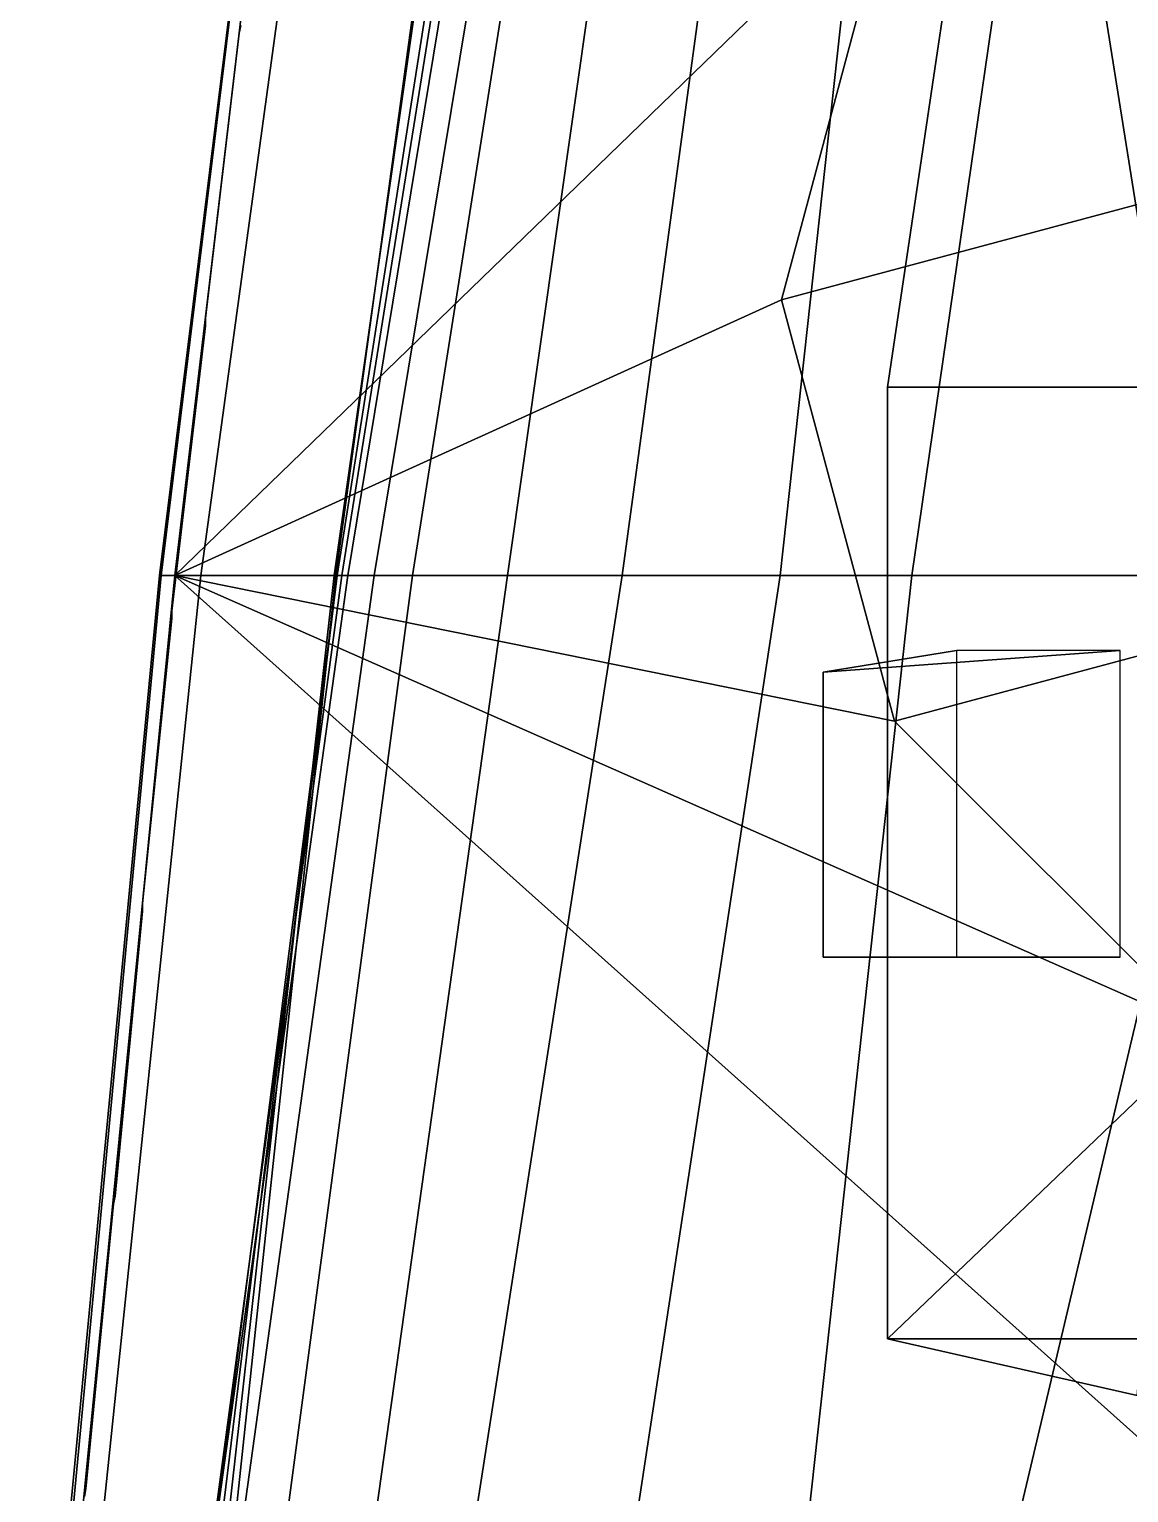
# Model space of a CAD drawing. Header units: millimetres. Extents: x -12 to 12, y -117 to 93.
# Drawn here: x -10.41 to -3.23, y 41.05 to 50.61 of the extents above; entities that cross this region are included whole.
import ezdxf

# ---------------------------------------------------------------- set-up
doc = ezdxf.new("R2010")
doc.units = ezdxf.units.MM
doc.header["$MEASUREMENT"] = 0
for name, color, linetype in [('railings', 6, 'Continuous'), ('supersctucture', 3, 'Continuous'), ('turret', 2, 'Continuous')]:
    doc.layers.add(name, color=color, linetype=linetype)

msp = doc.modelspace()

# ---------------------------------------------------------------- linework, layer by layer
for points in [[(-8.38, 56.16, 6.24), (-8.43, 56.16, 6.12), (-9.56, 47.04, 5.92), (-9.46, 47.04, 6.12)], [(-8.43, 56.16, 6.12), (-8.43, 56.16, 5.74), (-9.55, 47.04, 5.74), (-9.56, 47.04, 5.92)], [(-8.43, 56.16, 5.74), (-8.04, 56.16, 4.57), (-9.29, 47.04, 4.57), (-9.55, 47.04, 5.74)], [(-8.04, 56.16, 4.57), (-7.16, 56.16, 1.11), (-8.41, 47.04, 1.11), (-9.29, 47.04, 4.57)], [(-7.12, 56.16, 0.7), (-6.97, 56.16, -0.06), (-8.4, 47.04, -0.06), (-8.42, 47.04, 0.7)], [(-7.16, 56.16, 1.11), (-7.12, 56.16, 0.7), (-8.42, 47.04, 0.7), (-8.41, 47.04, 1.11)], [(-6.97, 56.16, -0.06), (-6.91, 56.16, -0.58), (-8.37, 47.04, -0.58), (-8.4, 47.04, -0.06)], [(-6.91, 56.16, -0.58), (-6.83, 56.16, -1.35), (-8.33, 47.04, -1.35), (-8.37, 47.04, -0.58)], [(-6.83, 56.16, -1.35), (-6.65, 56.16, -2.68), (-8.16, 47.04, -2.68), (-8.33, 47.04, -1.35)], [(-6.65, 56.16, -2.68), (-6.47, 56.16, -3.56), (-7.91, 47.04, -3.56), (-8.16, 47.04, -2.68)], [(-6.47, 56.16, -3.56), (-5.99, 56.16, -4.7), (-7.29, 47.04, -4.7), (-7.91, 47.04, -3.56)], [(-5.99, 56.16, -4.7), (-5.3, 56.16, -5.53), (-6.54, 47.04, -5.53), (-7.29, 47.04, -4.7)], [(-5.3, 56.16, -5.53), (-4.51, 56.16, -6.24), (-5.51, 47.04, -6.24), (-6.54, 47.04, -5.53)], [(-4.51, 56.16, -6.24), (-3.33, 56.16, -6.85), (-4.65, 47.04, -6.62), (-5.51, 47.04, -6.24)], [(-3.33, 56.16, -6.85), (-2.47, 56.16, -7.02), (-2.5, 47.04, -7.02), (-4.65, 47.04, -6.62)], [(2.75, 53.6031, 7.96), (-4.7631, 51.59, 7.96), (-5.5, 48.84, 7.96), (4.7631, 51.59, 7.96)], [(-4.7631, 51.59, 6.18), (-5.5, 48.84, 6.15), (-5.5, 48.84, 7.96), (-4.7631, 51.59, 7.96)], [(4.7631, 51.59, 7.96), (-5.5, 48.84, 7.96), (-4.7631, 46.09, 7.96), (5.5, 48.84, 7.96)], [(-5.5, 48.84, 6.15), (-4.7631, 46.09, 6.11), (-4.7631, 46.09, 7.96), (-5.5, 48.84, 7.96)], [(5.5, 48.84, 7.96), (-4.7631, 46.09, 7.96), (-2.75, 44.0769, 7.96), (4.7631, 46.09, 7.96)], [(-9.46, 47.04, 6.12), (-9.56, 47.04, 5.92), (-10.41, 38.12, 5.7), (-10.34, 38.12, 6.03)], [(-9.56, 47.04, 5.92), (-9.55, 47.04, 5.74), (-10.39, 38.12, 5.5), (-10.41, 38.12, 5.7)], [(-9.55, 47.04, 5.74), (-9.29, 47.04, 4.57), (-10.22, 38.12, 4.57), (-10.39, 38.12, 5.5)], [(-9.29, 47.04, 4.57), (-8.41, 47.04, 1.11), (-9.36, 38.12, 1.11), (-10.22, 38.12, 4.57)], [(-8.33, 47.04, -1.35), (-8.16, 47.04, -2.68), (-9.4, 38.12, -2.68), (-9.57, 38.12, -1.51)], [(-8.4, 47.04, -0.06), (-8.37, 47.04, -0.58), (-9.57, 38.12, -0.89), (-9.54, 38.12, -0.06)], [(-8.37, 47.04, -0.58), (-8.33, 47.04, -1.35), (-9.57, 38.12, -1.51), (-9.57, 38.12, -0.89)], [(-8.4, 47.04, -0.06), (-8.4, 47.04, -0.06), (-9.54, 38.12, -0.06), (-9.49, 38.12, 0.39)], [(-8.42, 47.04, 0.7), (-8.4, 47.04, -0.06), (-9.49, 38.12, 0.39), (-9.42, 38.12, 0.7)], [(-8.41, 47.04, 1.11), (-8.42, 47.04, 0.7), (-9.42, 38.12, 0.7), (-9.36, 38.12, 1.11)], [(-8.16, 47.04, -2.68), (-7.91, 47.04, -3.56), (-9.1, 38.12, -3.61), (-9.4, 38.12, -2.68)], [(-7.91, 47.04, -3.56), (-7.29, 47.04, -4.7), (-8.54, 38.12, -4.7), (-9.1, 38.12, -3.61)], [(-7.29, 47.04, -4.7), (-6.54, 47.04, -5.53), (-7.93, 38.12, -5.44), (-8.54, 38.12, -4.7)], [(-6.54, 47.04, -5.53), (-5.51, 47.04, -6.24), (-6.87, 38.12, -6.24), (-7.93, 38.12, -5.44)], [(-5.51, 47.04, -6.24), (-4.65, 47.04, -6.62), (-5.63, 38.12, -6.77), (-6.87, 38.12, -6.24)], [(-4.65, 47.04, -6.62), (-2.5, 47.04, -7.02), (-4.61, 38.12, -7.02), (-5.63, 38.12, -6.77)], [(0, 38.12, -7.11), (-4.61, 38.12, -7.02), (-2.5, 47.04, -7.02), (0, 47.04, -7.11)], [(-4.7631, 46.09, 6.11), (-2.75, 44.0769, 6.09), (-2.75, 44.0769, 7.96), (-4.7631, 46.09, 7.96)]]:
    msp.add_3dface(points)
at = {"layer": 'railings'}
for points in [[(-9.04, 50.58, 6.16), (-9.03, 50.63, 6.16), (-9.03, 50.63, 7.34), (-9.04, 50.58, 7.34)], [(-9.04, 50.58, 7.34), (-9.03, 50.63, 7.34), (-9.03, 50.63, 6.16), (-9.04, 50.58, 6.16)], [(-9.26, 48.72, 7.27), (-9.26, 48.72, 7.32), (-9.04, 50.58, 7.34), (-9.04, 50.58, 7.29)], [(-9.04, 50.58, 7.29), (-9.04, 50.58, 7.34), (-9.26, 48.72, 7.32), (-9.26, 48.72, 7.27)], [(-9.04, 50.58, 6.77), (-9.04, 50.58, 6.82), (-9.26, 48.72, 6.8), (-9.26, 48.72, 6.75)], [(-9.26, 48.72, 6.75), (-9.26, 48.72, 6.8), (-9.04, 50.58, 6.82), (-9.04, 50.58, 6.77)], [(-9.26, 48.67, 6.14), (-9.26, 48.72, 6.14), (-9.26, 48.72, 7.32), (-9.26, 48.67, 7.32)], [(-9.26, 48.67, 7.32), (-9.26, 48.72, 7.32), (-9.26, 48.72, 6.14), (-9.26, 48.67, 6.14)], [(-9.26, 48.67, 7.27), (-9.26, 48.67, 7.32), (-9.48, 46.81, 7.29), (-9.48, 46.81, 7.24)], [(-9.48, 46.81, 7.24), (-9.48, 46.81, 7.29), (-9.26, 48.67, 7.32), (-9.26, 48.67, 7.27)], [(-9.48, 46.81, 6.72), (-9.48, 46.81, 6.77), (-9.26, 48.67, 6.8), (-9.26, 48.67, 6.75)], [(-9.26, 48.67, 6.75), (-9.26, 48.67, 6.8), (-9.48, 46.81, 6.77), (-9.48, 46.81, 6.72)], [(-9.48, 46.76, 6.11), (-9.48, 46.81, 6.11), (-9.48, 46.81, 7.29), (-9.48, 46.76, 7.29)], [(-9.48, 46.76, 7.29), (-9.48, 46.81, 7.29), (-9.48, 46.81, 6.11), (-9.48, 46.76, 6.11)], [(-9.48, 46.76, 7.24), (-9.48, 46.76, 7.29), (-9.67, 44.9, 7.27), (-9.67, 44.9, 7.22)], [(-9.67, 44.9, 7.22), (-9.67, 44.9, 7.27), (-9.48, 46.76, 7.29), (-9.48, 46.76, 7.24)], [(-9.67, 44.9, 6.7), (-9.67, 44.9, 6.75), (-9.48, 46.76, 6.77), (-9.48, 46.76, 6.72)], [(-9.48, 46.76, 6.72), (-9.48, 46.76, 6.77), (-9.67, 44.9, 6.75), (-9.67, 44.9, 6.7)], [(-9.67, 44.85, 6.09), (-9.67, 44.9, 6.09), (-9.67, 44.9, 7.27), (-9.67, 44.85, 7.27)], [(-9.67, 44.85, 7.27), (-9.67, 44.9, 7.27), (-9.67, 44.9, 6.09), (-9.67, 44.85, 6.09)], [(-9.67, 44.85, 7.22), (-9.67, 44.85, 7.27), (-9.85, 42.99, 7.25), (-9.85, 42.99, 7.2)], [(-9.85, 42.99, 7.2), (-9.85, 42.99, 7.25), (-9.67, 44.85, 7.27), (-9.67, 44.85, 7.22)], [(-9.85, 42.99, 6.68), (-9.85, 42.99, 6.73), (-9.67, 44.85, 6.75), (-9.67, 44.85, 6.7)], [(-9.67, 44.85, 6.7), (-9.67, 44.85, 6.75), (-9.85, 42.99, 6.73), (-9.85, 42.99, 6.68)], [(-9.86, 42.94, 6.07), (-9.85, 42.99, 6.07), (-9.85, 42.99, 7.25), (-9.86, 42.94, 7.25)], [(-9.86, 42.94, 7.25), (-9.85, 42.99, 7.25), (-9.85, 42.99, 6.07), (-9.86, 42.94, 6.07)], [(-10.04, 41.08, 7.16), (-10.04, 41.08, 7.21), (-9.86, 42.94, 7.25), (-9.86, 42.94, 7.2)], [(-9.86, 42.94, 7.2), (-9.86, 42.94, 7.25), (-10.04, 41.08, 7.21), (-10.04, 41.08, 7.16)], [(-9.86, 42.94, 6.68), (-9.86, 42.94, 6.73), (-10.04, 41.08, 6.69), (-10.04, 41.08, 6.64)], [(-10.04, 41.08, 6.64), (-10.04, 41.08, 6.69), (-9.86, 42.94, 6.73), (-9.86, 42.94, 6.68)], [(-10.05, 41.03, 7.21), (-10.04, 41.08, 7.21), (-10.04, 41.08, 6.03), (-10.05, 41.03, 6.03)], [(-10.05, 41.03, 6.03), (-10.04, 41.08, 6.03), (-10.04, 41.08, 7.21), (-10.05, 41.03, 7.21)]]:
    msp.add_3dface(points, dxfattribs=at)
at = {"layer": 'supersctucture'}
for points in [[(-4.7631, 51.59, 6.18), (-8.38, 56.16, 6.24), (-8.38, 56.16, 6.24), (-9.46, 47.04, 6.12)], [(-5.5, 48.84, 6.15), (-4.7631, 51.59, 6.18), (-4.7631, 51.59, 6.18), (-9.46, 47.04, 6.12)], [(-4.7631, 46.09, 6.11), (-5.5, 48.84, 6.15), (-5.5, 48.84, 6.15), (-9.46, 47.04, 6.12)], [(-1.97, 40.34, 6.03), (-9.46, 47.04, 6.12), (-10.34, 38.12, 6.03), (-3.83, 37.94, 6.03)], [(-1.97, 40.34, 6.03), (-2.75, 44.0769, 6.09), (-2.75, 44.0769, 6.09), (-9.46, 47.04, 6.12)], [(-2.75, 44.0769, 6.09), (-4.7631, 46.09, 6.11), (-4.7631, 46.09, 6.11), (-9.46, 47.04, 6.12)]]:
    msp.add_3dface(points, dxfattribs=at)
at = {"layer": 'turret'}
for points in [[(4.12, 52.91, 7.96), (4.81, 48.27, 7.96), (-4.81, 48.27, 7.96), (-4.12, 52.91, 7.96)], [(-4.12, 52.91, 9.7), (-4.81, 48.27, 9.7), (-3, 48.27, 11.33), (-3.73, 52.86, 9.81)], [(-4.12, 52.91, 7.96), (-4.81, 48.27, 7.96), (-4.81, 48.27, 9.7), (-4.12, 52.91, 9.7)], [(-3.73, 52.86, 9.81), (-3, 48.27, 11.33), (3, 48.27, 11.33), (3.73, 52.86, 9.81)], [(4.81, 48.27, 7.96), (4.81, 42.06, 7.96), (-4.81, 42.06, 7.96), (-4.81, 48.27, 7.96)], [(-4.81, 48.27, 9.7), (-4.81, 42.06, 9.7), (-3, 43.79, 11.4), (-3, 48.27, 11.33)], [(-4.81, 48.27, 7.96), (-4.81, 42.06, 7.96), (-4.81, 42.06, 9.7), (-4.81, 48.27, 9.7)], [(-5.23, 46.41, 11.12), (-5.23, 44.55, 11.12), (-3.29, 44.55, 11.12), (-3.29, 46.55, 11.12)], [(-5.23, 46.41, 10.12), (-5.23, 46.41, 11.12), (-3.29, 46.55, 11.12), (-4.36, 46.55, 10.12)], [(-4.36, 46.55, 10.12), (-4.36, 44.55, 10.12), (-5.23, 44.55, 10.12), (-5.23, 46.41, 10.12)], [(-5.23, 44.55, 10.12), (-5.23, 44.55, 11.12), (-5.23, 46.41, 11.12), (-5.23, 46.41, 10.12)], [(-4.36, 44.55, 10.12), (-3.29, 44.55, 11.12), (-5.23, 44.55, 11.12), (-5.23, 44.55, 10.12)], [(-4.81, 42.06, 9.7), (-3.18, 41.69, 10.77), (-3, 43.79, 11.4)], [(4.81, 42.06, 7.96), (3.18, 41.69, 7.96), (-3.18, 41.69, 7.96), (-4.81, 42.06, 7.96)], [(-4.81, 42.06, 7.96), (-3.18, 41.69, 7.96), (-3.18, 41.69, 10.77), (-4.81, 42.06, 9.7)]]:
    msp.add_3dface(points, dxfattribs=at)

doc.saveas('drawing.dxf')
